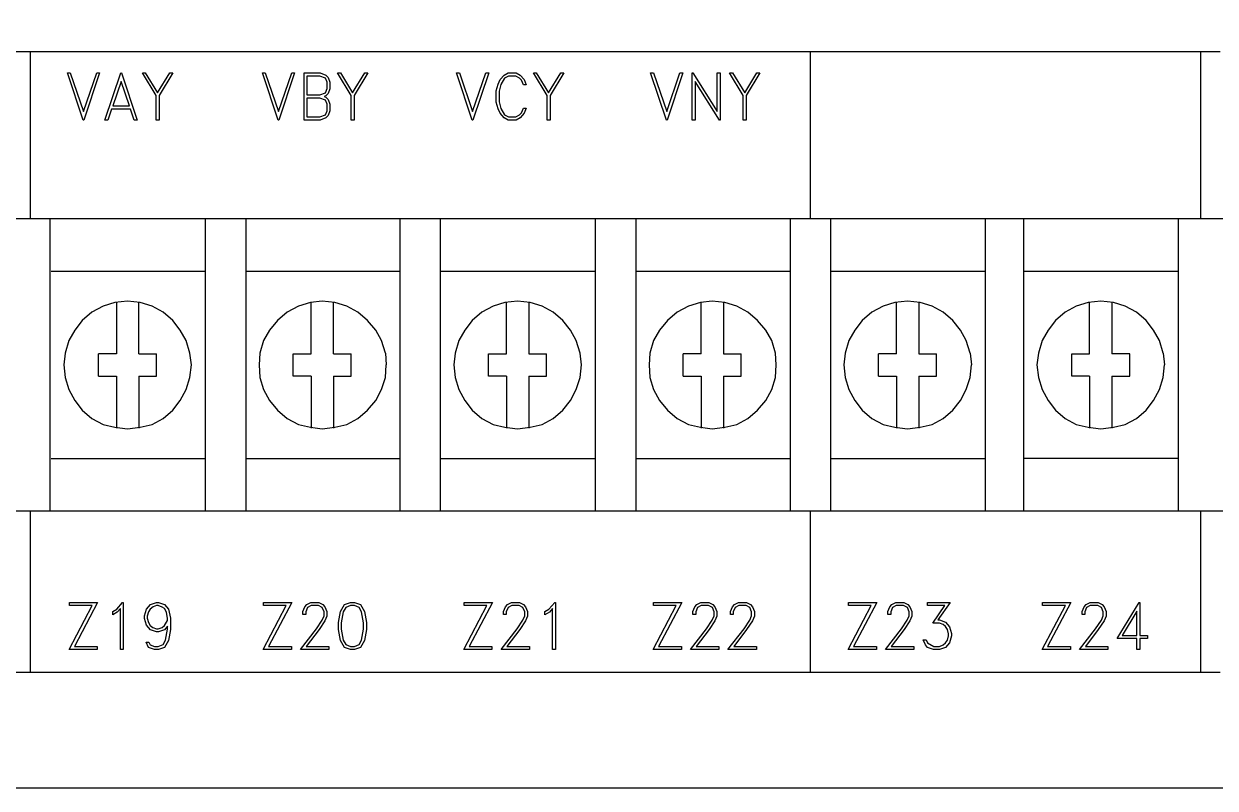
# Model space of a CAD drawing. Extents: x 3.4 to 20.6, y 5.2 to 12.5.
# Drawn here: x 11.954 to 14.627, y 5.517 to 7.232 of the extents above; entities that cross this region are included whole.
import ezdxf

# ---------------------------------------------------------------- set-up
doc = ezdxf.new("R2010")
doc.units = 0
doc.header["$MEASUREMENT"] = 0
doc.layers.get('0').update_dxf_attribs({"linetype": 'CONTINUOUS'})

msp = doc.modelspace()

# ---------------------------------------------------------------- linework, layer by layer
for points in [[(20.5633, 5.5167), (3.435, 5.5167), (3.415, 5.5183), (3.3983, 5.5283), (3.385, 5.5417), (3.3767, 5.5583), (3.375, 5.5767), (3.375, 12.4217)], [(14.6375, 7.1695), (14.5917, 7.1695), (14.5448, 7.1695), (14.4968, 7.1695), (14.4478, 7.1695), (14.3978, 7.1695), (14.3467, 7.1695), (14.2947, 7.1695), (14.2417, 7.1695), (14.1877, 7.1695), (14.1327, 7.1695), (14.0769, 7.1695), (14.0201, 7.1695), (13.9624, 7.1695), (13.9038, 7.1695), (13.8443, 7.1695), (13.784, 7.1695), (13.7229, 7.1695), (13.5982, 7.1695), (13.4703, 7.1695), (13.3393, 7.1695), (13.2055, 7.1695), (13.0688, 7.1695), (12.9295, 7.1695), (12.7877, 7.1695), (12.6435, 7.1695), (12.497, 7.1695), (12.3483, 7.1695), (12.1976, 7.1695), (12.045, 7.1695), (11.8907, 7.1695)], [(11.9684, 7.1695), (11.9684, 6.795)], [(13.7184, 7.1695), (13.7184, 6.795)], [(14.5934, 7.1695), (14.5934, 6.795)], [(12.124, 7.1223), (12.0885, 7.0162), (12.0872, 7.0162), (12.0518, 7.1223), (12.0582, 7.1223), (12.0879, 7.0353), (12.1176, 7.1223), (12.124, 7.1223)], [(12.2081, 7.0162), (12.2017, 7.0162), (12.1932, 7.0409), (12.1509, 7.0409), (12.1424, 7.0162), (12.136, 7.0162), (12.1714, 7.1223), (12.1727, 7.1223), (12.2081, 7.0162)], [(12.2883, 7.1223), (12.2572, 7.0713), (12.2572, 7.0162), (12.2509, 7.0162), (12.2509, 7.0713), (12.2198, 7.1223), (12.2265, 7.1223), (12.2541, 7.0773), (12.2816, 7.1223), (12.2883, 7.1223)], [(12.5615, 7.1223), (12.526, 7.0162), (12.5247, 7.0162), (12.4893, 7.1223), (12.4957, 7.1223), (12.5254, 7.0353), (12.5551, 7.1223), (12.5615, 7.1223)], [(12.6408, 7.0369), (12.6364, 7.0266), (12.6317, 7.0213), (12.6184, 7.0162), (12.5826, 7.0162), (12.5826, 7.1223), (12.6184, 7.1223), (12.6317, 7.1172), (12.6364, 7.112), (12.6408, 7.1017), (12.6408, 7.0863), (12.6364, 7.076), (12.6317, 7.0708), (12.6278, 7.0693), (12.6317, 7.0678), (12.6364, 7.0626), (12.6408, 7.0522), (12.6408, 7.0369)], [(12.6345, 7.0869), (12.6345, 7.1011), (12.6304, 7.1103), (12.6181, 7.1151), (12.5889, 7.1151), (12.5889, 7.0729), (12.6181, 7.0729), (12.6304, 7.0777), (12.6345, 7.0869)], [(12.7258, 7.1223), (12.6947, 7.0713), (12.6947, 7.0162), (12.6884, 7.0162), (12.6884, 7.0713), (12.6573, 7.1223), (12.664, 7.1223), (12.6916, 7.0773), (12.7191, 7.1223), (12.7258, 7.1223)], [(12.9969, 7.1223), (12.9615, 7.0162), (12.9601, 7.0162), (12.9247, 7.1223), (12.9312, 7.1223), (12.9608, 7.0353), (12.9905, 7.1223), (12.9969, 7.1223)], [(13.0812, 7.0432), (13.0761, 7.0315), (13.0672, 7.0213), (13.0582, 7.0162), (13.0404, 7.0162), (13.0314, 7.0213), (13.0224, 7.0315), (13.0182, 7.0417), (13.0137, 7.0568), (13.0137, 7.0818), (13.0182, 7.0969), (13.0224, 7.1071), (13.0314, 7.1172), (13.0404, 7.1223), (13.0582, 7.1223), (13.0672, 7.1172), (13.0761, 7.1071), (13.0812, 7.0953), (13.0747, 7.0953), (13.0701, 7.1056), (13.066, 7.1103), (13.0577, 7.1151), (13.0409, 7.1151), (13.0326, 7.1104), (13.0242, 7.0959), (13.02, 7.0815), (13.02, 7.0571), (13.0242, 7.0426), (13.0326, 7.0281), (13.0409, 7.0234), (13.0577, 7.0234), (13.066, 7.0282), (13.0701, 7.0329), (13.0747, 7.0432), (13.0812, 7.0432)], [(13.1656, 7.1223), (13.1344, 7.0713), (13.1344, 7.0162), (13.1282, 7.0162), (13.1282, 7.0713), (13.097, 7.1223), (13.1037, 7.1223), (13.1313, 7.0773), (13.1589, 7.1223), (13.1656, 7.1223)], [(13.4323, 7.1223), (13.3969, 7.0162), (13.3955, 7.0162), (13.3601, 7.1223), (13.3666, 7.1223), (13.3962, 7.0353), (13.4259, 7.1223), (13.4323, 7.1223)], [(13.516, 7.0162), (13.5145, 7.0162), (13.4597, 7.1028), (13.4597, 7.0162), (13.4535, 7.0162), (13.4535, 7.1223), (13.4549, 7.1223), (13.5097, 7.0358), (13.5097, 7.1223), (13.516, 7.1223), (13.516, 7.0162)], [(13.6053, 7.1223), (13.5742, 7.0713), (13.5742, 7.0162), (13.5679, 7.0162), (13.5679, 7.0713), (13.5368, 7.1223), (13.5435, 7.1223), (13.5711, 7.0773), (13.5986, 7.1223), (13.6053, 7.1223)], [(12.1908, 7.0481), (12.172, 7.1032), (12.1533, 7.0481), (12.1908, 7.0481)], [(12.6345, 7.0374), (12.6345, 7.0517), (12.6304, 7.0609), (12.6181, 7.0657), (12.5889, 7.0657), (12.5889, 7.0234), (12.6181, 7.0234), (12.6304, 7.0282), (12.6345, 7.0374)], [(15.905, 6.1383), (15.905, 6.795), (3.655, 6.795), (3.655, 6.1383)], [(12.0133, 6.1383), (12.0133, 6.795)], [(12.3617, 6.1383), (12.3617, 6.795)], [(12.4517, 6.795), (12.4517, 6.1383)], [(12.7983, 6.1383), (12.7983, 6.795)], [(12.8883, 6.795), (12.8883, 6.1383)], [(13.2367, 6.1383), (13.2367, 6.795)], [(13.3267, 6.795), (13.3267, 6.1383)], [(13.6733, 6.795), (13.6733, 6.1383)], [(13.7633, 6.795), (13.7633, 6.1383)], [(14.1117, 6.1383), (14.1117, 6.795)], [(14.1967, 6.795), (14.1967, 6.1383)], [(14.5433, 6.795), (14.5433, 6.1383)], [(12.36, 6.6767), (12.015, 6.6767)], [(12.7983, 6.6767), (12.4533, 6.6767)], [(13.235, 6.6767), (12.89, 6.6767)], [(13.6733, 6.6767), (13.3283, 6.6767)], [(14.11, 6.6767), (13.765, 6.6767)], [(14.5433, 6.6767), (14.1983, 6.6767)], [(12.33, 6.4667), (12.3267, 6.4933), (12.3183, 6.5217), (12.305, 6.545), (12.2883, 6.5667), (12.2667, 6.585), (12.2417, 6.5983), (12.215, 6.6067), (12.1867, 6.61), (12.1583, 6.6067), (12.1317, 6.5983), (12.1067, 6.585), (12.085, 6.5667), (12.0683, 6.545), (12.055, 6.5217), (12.0467, 6.4933), (12.0433, 6.4667), (12.0467, 6.4383), (12.055, 6.4117), (12.0683, 6.3867), (12.085, 6.365), (12.1067, 6.3467), (12.1317, 6.3333), (12.1583, 6.3267), (12.1867, 6.3233), (12.215, 6.3267), (12.2417, 6.3333), (12.2667, 6.3467), (12.2883, 6.365), (12.305, 6.3867), (12.3183, 6.4117)], [(12.1617, 6.6067), (12.1617, 6.4917)], [(12.2117, 6.4917), (12.2117, 6.6067)], [(12.765, 6.4933), (12.7567, 6.5217), (12.7433, 6.545), (12.725, 6.5667), (12.7033, 6.585), (12.6783, 6.5983), (12.6517, 6.6067), (12.6233, 6.61), (12.5967, 6.6067), (12.57, 6.5983), (12.545, 6.585), (12.5233, 6.5667), (12.505, 6.545), (12.4917, 6.5217), (12.4833, 6.4933), (12.4817, 6.4667), (12.4833, 6.4383), (12.4917, 6.4117), (12.505, 6.3867), (12.5233, 6.365), (12.545, 6.3467), (12.57, 6.3333), (12.5967, 6.3267), (12.6233, 6.3233), (12.6517, 6.3267), (12.6783, 6.3333), (12.7033, 6.3467), (12.725, 6.365), (12.7433, 6.3867), (12.7567, 6.4117), (12.765, 6.4383), (12.7667, 6.4667)], [(12.5983, 6.4917), (12.5983, 6.6067)], [(12.6483, 6.4917), (12.6483, 6.6067)], [(13.205, 6.4667), (13.2017, 6.4933), (13.1933, 6.5217), (13.18, 6.545), (13.1633, 6.5667), (13.1417, 6.585), (13.1167, 6.5983), (13.09, 6.6067), (13.0617, 6.61), (13.0333, 6.6067), (13.0067, 6.5983), (12.9817, 6.585), (12.96, 6.5667), (12.9433, 6.545), (12.93, 6.5217), (12.9217, 6.4933), (12.9183, 6.4667), (12.9217, 6.4383), (12.93, 6.4117), (12.9433, 6.3867), (12.96, 6.365), (12.9817, 6.3467), (13.0067, 6.3333), (13.0333, 6.3267), (13.0617, 6.3233), (13.09, 6.3267), (13.1167, 6.3333), (13.1417, 6.3467), (13.1633, 6.365), (13.18, 6.3867), (13.1933, 6.4117), (13.2017, 6.4383), (13.205, 6.4667)], [(13.0367, 6.4917), (13.0367, 6.6067)], [(13.0867, 6.6067), (13.0867, 6.4917)], [(13.6417, 6.4667), (13.64, 6.4933), (13.6317, 6.5217), (13.6183, 6.545), (13.6, 6.5667), (13.5783, 6.585), (13.5533, 6.5983), (13.5267, 6.6067), (13.4983, 6.61), (13.4717, 6.6067), (13.445, 6.5983), (13.42, 6.585), (13.3983, 6.5667), (13.38, 6.545), (13.3667, 6.5217), (13.3583, 6.4933), (13.3567, 6.4667), (13.3583, 6.4383), (13.3667, 6.4117), (13.38, 6.3867), (13.3983, 6.365), (13.42, 6.3467), (13.445, 6.3333), (13.4717, 6.3267), (13.4983, 6.3233), (13.5267, 6.3267), (13.5533, 6.3333), (13.5783, 6.3467), (13.6, 6.365), (13.6183, 6.3867), (13.6317, 6.4117), (13.64, 6.4383), (13.6417, 6.4667)], [(13.4733, 6.4917), (13.4733, 6.6067)], [(13.5233, 6.6067), (13.5233, 6.4917)], [(14.0767, 6.4933), (14.0683, 6.5217), (14.055, 6.545), (14.0383, 6.5667), (14.0167, 6.585), (13.9917, 6.5983), (13.965, 6.6067), (13.9367, 6.61), (13.9083, 6.6067), (13.8817, 6.5983), (13.8567, 6.585), (13.835, 6.5667), (13.8183, 6.545), (13.805, 6.5217), (13.7967, 6.4933), (13.7933, 6.4667), (13.7967, 6.4383), (13.805, 6.4117), (13.8183, 6.3867), (13.835, 6.365), (13.8567, 6.3467), (13.8817, 6.3333), (13.9083, 6.3267), (13.9367, 6.3233), (13.965, 6.3267), (13.9917, 6.3333), (14.0167, 6.3467), (14.0383, 6.365), (14.055, 6.3867), (14.0683, 6.4117), (14.0767, 6.4383), (14.08, 6.4667)], [(13.9117, 6.4917), (13.9117, 6.6067)], [(13.9617, 6.6067), (13.9617, 6.4917)], [(14.51, 6.4933), (14.5017, 6.5217), (14.4883, 6.545), (14.4717, 6.5667), (14.45, 6.585), (14.425, 6.5983), (14.3983, 6.6067), (14.37, 6.61), (14.3417, 6.6067), (14.315, 6.5983), (14.29, 6.585), (14.2683, 6.5667), (14.2517, 6.545), (14.2383, 6.5217), (14.23, 6.4933), (14.2267, 6.4667), (14.23, 6.4383), (14.2383, 6.4117), (14.2517, 6.3867), (14.2683, 6.365), (14.29, 6.3467), (14.315, 6.3333), (14.3417, 6.3267), (14.37, 6.3233), (14.3983, 6.3267), (14.425, 6.3333), (14.45, 6.3467), (14.4717, 6.365), (14.4883, 6.3867), (14.5017, 6.4117), (14.51, 6.4383), (14.5133, 6.4667)], [(14.345, 6.4917), (14.345, 6.6067)], [(14.395, 6.6067), (14.395, 6.4917)], [(12.1217, 6.4417), (12.1217, 6.4917)], [(12.1617, 6.4917), (12.1217, 6.4917)], [(12.2117, 6.4417), (12.2517, 6.4417), (12.2517, 6.4917)], [(12.2117, 6.4917), (12.2517, 6.4917)], [(12.5583, 6.4417), (12.5583, 6.4917)], [(12.5583, 6.4917), (12.5983, 6.4917)], [(12.6483, 6.4417), (12.6883, 6.4417), (12.6883, 6.4917)], [(12.6483, 6.4917), (12.6883, 6.4917)], [(12.765, 6.4933), (12.7667, 6.4667)], [(12.9967, 6.4417), (12.9967, 6.4917)], [(12.9967, 6.4917), (13.0367, 6.4917)], [(13.0867, 6.4417), (13.1267, 6.4417), (13.1267, 6.4917)], [(13.0867, 6.4917), (13.1267, 6.4917)], [(13.4333, 6.4417), (13.4333, 6.4917)], [(13.4733, 6.4917), (13.4333, 6.4917)], [(13.5233, 6.4417), (13.5633, 6.4417), (13.5633, 6.4917)], [(13.5233, 6.4917), (13.5633, 6.4917)], [(13.8717, 6.4417), (13.8717, 6.4917)], [(13.9117, 6.4917), (13.8717, 6.4917)], [(13.9617, 6.4417), (14.0017, 6.4417), (14.0017, 6.4917)], [(13.9617, 6.4917), (14.0017, 6.4917)], [(14.0767, 6.4933), (14.08, 6.4667)], [(14.305, 6.4417), (14.305, 6.4917)], [(14.305, 6.4917), (14.345, 6.4917)], [(14.435, 6.4917), (14.395, 6.4917)], [(14.435, 6.4417), (14.435, 6.4917)], [(14.51, 6.4933), (14.5133, 6.4667)], [(12.1217, 6.4417), (12.1617, 6.4417), (12.1617, 6.325)], [(12.2117, 6.4417), (12.2117, 6.325)], [(12.3183, 6.4117), (12.3267, 6.4383), (12.33, 6.4667)], [(12.5983, 6.4417), (12.5583, 6.4417)], [(12.5983, 6.4417), (12.5983, 6.325)], [(12.6483, 6.4417), (12.6483, 6.325)], [(13.0367, 6.4417), (12.9967, 6.4417)], [(13.0367, 6.4417), (13.0367, 6.325)], [(13.0867, 6.4417), (13.0867, 6.325)], [(13.4333, 6.4417), (13.4733, 6.4417), (13.4733, 6.325)], [(13.5233, 6.4417), (13.5233, 6.325)], [(13.8717, 6.4417), (13.9117, 6.4417)], [(13.9117, 6.4417), (13.9117, 6.325)], [(13.9617, 6.4417), (13.9617, 6.325)], [(14.345, 6.4417), (14.305, 6.4417)], [(14.345, 6.4417), (14.345, 6.325)], [(14.395, 6.4417), (14.395, 6.325)], [(14.395, 6.4417), (14.435, 6.4417)], [(12.015, 6.2567), (12.36, 6.2567)], [(12.4533, 6.2567), (12.7983, 6.2567)], [(12.89, 6.2567), (13.235, 6.2567)], [(13.3283, 6.2567), (13.6733, 6.2567)], [(13.765, 6.2567), (14.11, 6.2567)], [(14.5433, 6.2567), (14.1983, 6.2567)], [(15.905, 6.1383), (3.655, 6.1383)], [(11.9684, 6.1383), (11.9684, 5.7769)], [(13.7184, 6.1383), (13.7184, 5.7769)], [(14.5934, 6.1383), (14.5934, 5.7769)], [(12.1195, 5.9338), (12.0675, 5.8349), (12.1186, 5.8349), (12.1186, 5.8277), (12.0555, 5.8277), (12.1073, 5.9266), (12.0561, 5.9266), (12.0561, 5.9338), (12.1195, 5.9338)], [(12.1769, 5.8277), (12.1706, 5.8277), (12.1706, 5.9201), (12.1635, 5.9119), (12.1533, 5.9061), (12.1533, 5.9136), (12.1623, 5.9188), (12.1755, 5.9338), (12.1769, 5.9338), (12.1769, 5.8277)], [(12.2826, 5.8732), (12.2783, 5.8482), (12.2693, 5.8328), (12.2558, 5.8277), (12.247, 5.8277), (12.2333, 5.8328), (12.2281, 5.8448), (12.2347, 5.8448), (12.2374, 5.8388), (12.2472, 5.8349), (12.2556, 5.8349), (12.2662, 5.839), (12.2721, 5.849), (12.2764, 5.8735), (12.2764, 5.8806), (12.2692, 5.8724), (12.2558, 5.8673), (12.2513, 5.8673), (12.2379, 5.8724), (12.2289, 5.8827), (12.2245, 5.8979), (12.2245, 5.9032), (12.2289, 5.9184), (12.2379, 5.9287), (12.2513, 5.9338), (12.2558, 5.9338), (12.2692, 5.9287), (12.2782, 5.9184), (12.2826, 5.8982), (12.2826, 5.8732)], [(12.555, 5.9338), (12.5029, 5.8349), (12.5541, 5.8349), (12.5541, 5.8277), (12.4909, 5.8277), (12.5427, 5.9266), (12.4915, 5.9266), (12.4915, 5.9338), (12.555, 5.9338)], [(12.6382, 5.8277), (12.5745, 5.8277), (12.6106, 5.8741), (12.6234, 5.8937), (12.6276, 5.9033), (12.6276, 5.9126), (12.6236, 5.9219), (12.6153, 5.9266), (12.5986, 5.9266), (12.5904, 5.9219), (12.5863, 5.9126), (12.5863, 5.9068), (12.5801, 5.9068), (12.5801, 5.9132), (12.5844, 5.9235), (12.589, 5.9287), (12.5981, 5.9338), (12.6159, 5.9338), (12.6249, 5.9287), (12.6295, 5.9235), (12.6339, 5.9132), (12.6339, 5.9027), (12.6295, 5.8926), (12.6164, 5.8726), (12.5876, 5.8349), (12.6382, 5.8349), (12.6382, 5.8277)], [(12.7224, 5.8732), (12.7181, 5.8482), (12.7091, 5.8328), (12.6956, 5.8277), (12.6867, 5.8277), (12.6732, 5.8328), (12.6642, 5.8482), (12.6599, 5.8732), (12.6599, 5.8883), (12.6642, 5.9133), (12.6732, 5.9287), (12.6867, 5.9338), (12.6956, 5.9338), (12.7091, 5.9287), (12.7181, 5.9133), (12.7224, 5.8883), (12.7224, 5.8732)], [(13.005, 5.9338), (12.9529, 5.8349), (13.0041, 5.8349), (13.0041, 5.8277), (12.9409, 5.8277), (12.9927, 5.9266), (12.9415, 5.9266), (12.9415, 5.9338), (13.005, 5.9338)], [(13.0882, 5.8277), (13.0245, 5.8277), (13.0606, 5.8741), (13.0734, 5.8937), (13.0776, 5.9033), (13.0776, 5.9126), (13.0736, 5.9219), (13.0653, 5.9266), (13.0486, 5.9266), (13.0404, 5.9219), (13.0363, 5.9126), (13.0363, 5.9068), (13.0301, 5.9068), (13.0301, 5.9132), (13.0345, 5.9235), (13.039, 5.9287), (13.0481, 5.9338), (13.0659, 5.9338), (13.0749, 5.9287), (13.0795, 5.9235), (13.0839, 5.9132), (13.0839, 5.9027), (13.0795, 5.8926), (13.0664, 5.8726), (13.0376, 5.8349), (13.0882, 5.8349), (13.0882, 5.8277)], [(13.1465, 5.8277), (13.1402, 5.8277), (13.1402, 5.9201), (13.1331, 5.9119), (13.1229, 5.9061), (13.1229, 5.9136), (13.1319, 5.9188), (13.1451, 5.9338), (13.1465, 5.9338), (13.1465, 5.8277)], [(13.43, 5.9338), (13.3779, 5.8349), (13.4291, 5.8349), (13.4291, 5.8277), (13.3659, 5.8277), (13.4177, 5.9266), (13.3665, 5.9266), (13.3665, 5.9338), (13.43, 5.9338)], [(13.5132, 5.8277), (13.4495, 5.8277), (13.4856, 5.8741), (13.4984, 5.8937), (13.5026, 5.9033), (13.5026, 5.9126), (13.4986, 5.9219), (13.4903, 5.9266), (13.4736, 5.9266), (13.4654, 5.9219), (13.4613, 5.9126), (13.4613, 5.9068), (13.4551, 5.9068), (13.4551, 5.9132), (13.4594, 5.9235), (13.464, 5.9287), (13.4731, 5.9338), (13.4909, 5.9338), (13.4999, 5.9287), (13.5045, 5.9235), (13.5089, 5.9132), (13.5089, 5.9027), (13.5045, 5.8926), (13.4914, 5.8726), (13.4626, 5.8349), (13.5132, 5.8349), (13.5132, 5.8277)], [(13.5974, 5.8277), (13.5337, 5.8277), (13.5698, 5.8741), (13.5826, 5.8937), (13.5868, 5.9033), (13.5868, 5.9126), (13.5827, 5.9219), (13.5745, 5.9266), (13.5578, 5.9266), (13.5496, 5.9219), (13.5455, 5.9126), (13.5455, 5.9068), (13.5392, 5.9068), (13.5392, 5.9132), (13.5436, 5.9235), (13.5482, 5.9287), (13.5573, 5.9338), (13.5751, 5.9338), (13.5841, 5.9287), (13.5887, 5.9235), (13.5931, 5.9132), (13.5931, 5.9027), (13.5887, 5.8926), (13.5755, 5.8726), (13.5468, 5.8349), (13.5974, 5.8349), (13.5974, 5.8277)], [(13.8675, 5.9338), (13.8154, 5.8349), (13.8666, 5.8349), (13.8666, 5.8277), (13.8034, 5.8277), (13.8552, 5.9266), (13.804, 5.9266), (13.804, 5.9338), (13.8675, 5.9338)], [(13.9507, 5.8277), (13.887, 5.8277), (13.9231, 5.8741), (13.9359, 5.8937), (13.9401, 5.9033), (13.9401, 5.9126), (13.9361, 5.9219), (13.9278, 5.9266), (13.9111, 5.9266), (13.9029, 5.9219), (13.8988, 5.9126), (13.8988, 5.9068), (13.8926, 5.9068), (13.8926, 5.9132), (13.8969, 5.9235), (13.9015, 5.9287), (13.9106, 5.9338), (13.9284, 5.9338), (13.9374, 5.9287), (13.942, 5.9235), (13.9464, 5.9132), (13.9464, 5.9027), (13.942, 5.8926), (13.9289, 5.8726), (13.9001, 5.8349), (13.9507, 5.8349), (13.9507, 5.8277)], [(14.0349, 5.8584), (14.0305, 5.8431), (14.0214, 5.8328), (14.0081, 5.8277), (13.9949, 5.8277), (13.9816, 5.8328), (13.9768, 5.8381), (13.9718, 5.8497), (13.9783, 5.8497), (13.9812, 5.8428), (13.9953, 5.8349), (14.0079, 5.8349), (14.0161, 5.8382), (14.0219, 5.8426), (14.0258, 5.8492), (14.0286, 5.8587), (14.0286, 5.8633), (14.0258, 5.8728), (14.0219, 5.8795), (14.0161, 5.8838), (14.0079, 5.887), (13.993, 5.887), (14.0198, 5.9266), (13.981, 5.9266), (13.981, 5.9338), (14.0319, 5.9338), (14.0048, 5.8943), (14.0081, 5.8943), (14.0214, 5.8892), (14.0305, 5.8788), (14.0349, 5.8636), (14.0349, 5.8584)], [(14.3029, 5.9338), (14.2508, 5.8349), (14.302, 5.8349), (14.302, 5.8277), (14.2389, 5.8277), (14.2906, 5.9266), (14.2394, 5.9266), (14.2394, 5.9338), (14.3029, 5.9338)], [(14.3861, 5.8277), (14.3224, 5.8277), (14.3585, 5.8741), (14.3714, 5.8937), (14.3755, 5.9033), (14.3755, 5.9126), (14.3715, 5.9219), (14.3633, 5.9266), (14.3465, 5.9266), (14.3383, 5.9219), (14.3342, 5.9126), (14.3342, 5.9068), (14.328, 5.9068), (14.328, 5.9132), (14.3324, 5.9235), (14.337, 5.9287), (14.346, 5.9338), (14.3638, 5.9338), (14.3728, 5.9287), (14.3774, 5.9235), (14.3818, 5.9132), (14.3818, 5.9027), (14.3774, 5.8926), (14.3643, 5.8726), (14.3355, 5.8349), (14.3861, 5.8349), (14.3861, 5.8277)], [(14.4747, 5.8524), (14.4573, 5.8524), (14.4573, 5.8277), (14.4511, 5.8277), (14.4511, 5.8524), (14.4067, 5.8524), (14.4558, 5.9338), (14.4573, 5.9338), (14.4573, 5.8596), (14.4747, 5.8596), (14.4747, 5.8524)], [(12.2764, 5.8934), (12.2764, 5.8979), (12.2739, 5.9118), (12.2692, 5.9198), (12.2646, 5.9232), (12.2556, 5.9266), (12.2516, 5.9266), (12.244, 5.9238), (12.2373, 5.9188), (12.2336, 5.9124), (12.2307, 5.9029), (12.2307, 5.8982), (12.2336, 5.8888), (12.2374, 5.8821), (12.2432, 5.8777), (12.2516, 5.8745), (12.2556, 5.8745), (12.2639, 5.8777), (12.2697, 5.8821), (12.2764, 5.8934)], [(12.7161, 5.8735), (12.7161, 5.888), (12.7118, 5.9125), (12.706, 5.9225), (12.6954, 5.9266), (12.687, 5.9266), (12.6763, 5.9225), (12.6705, 5.9125), (12.6662, 5.888), (12.6662, 5.8735), (12.6705, 5.849), (12.6763, 5.839), (12.687, 5.8349), (12.6954, 5.8349), (12.706, 5.839), (12.7118, 5.849), (12.7161, 5.8735)], [(14.4511, 5.8596), (14.4511, 5.9141), (14.4179, 5.8596), (14.4511, 5.8596)], [(11.8907, 5.7769), (12.045, 5.7769), (12.1976, 5.7769), (12.3483, 5.7769), (12.497, 5.7769), (12.6435, 5.7769), (12.7877, 5.7769), (12.9295, 5.7769), (13.0688, 5.7769), (13.2055, 5.7769), (13.3393, 5.7769), (13.4703, 5.7769), (13.5982, 5.7769), (13.7229, 5.7769), (13.784, 5.7769), (13.8443, 5.7769), (13.9038, 5.7769), (13.9624, 5.7769), (14.0201, 5.7769), (14.0769, 5.7769), (14.1327, 5.7769), (14.1877, 5.7769), (14.2417, 5.7769), (14.2947, 5.7769), (14.3467, 5.7769), (14.3978, 5.7769), (14.4478, 5.7769), (14.4968, 5.7769), (14.5448, 5.7769), (14.5917, 5.7769), (14.6375, 5.7769)]]:
    msp.add_lwpolyline(points)

doc.saveas('drawing.dxf')
